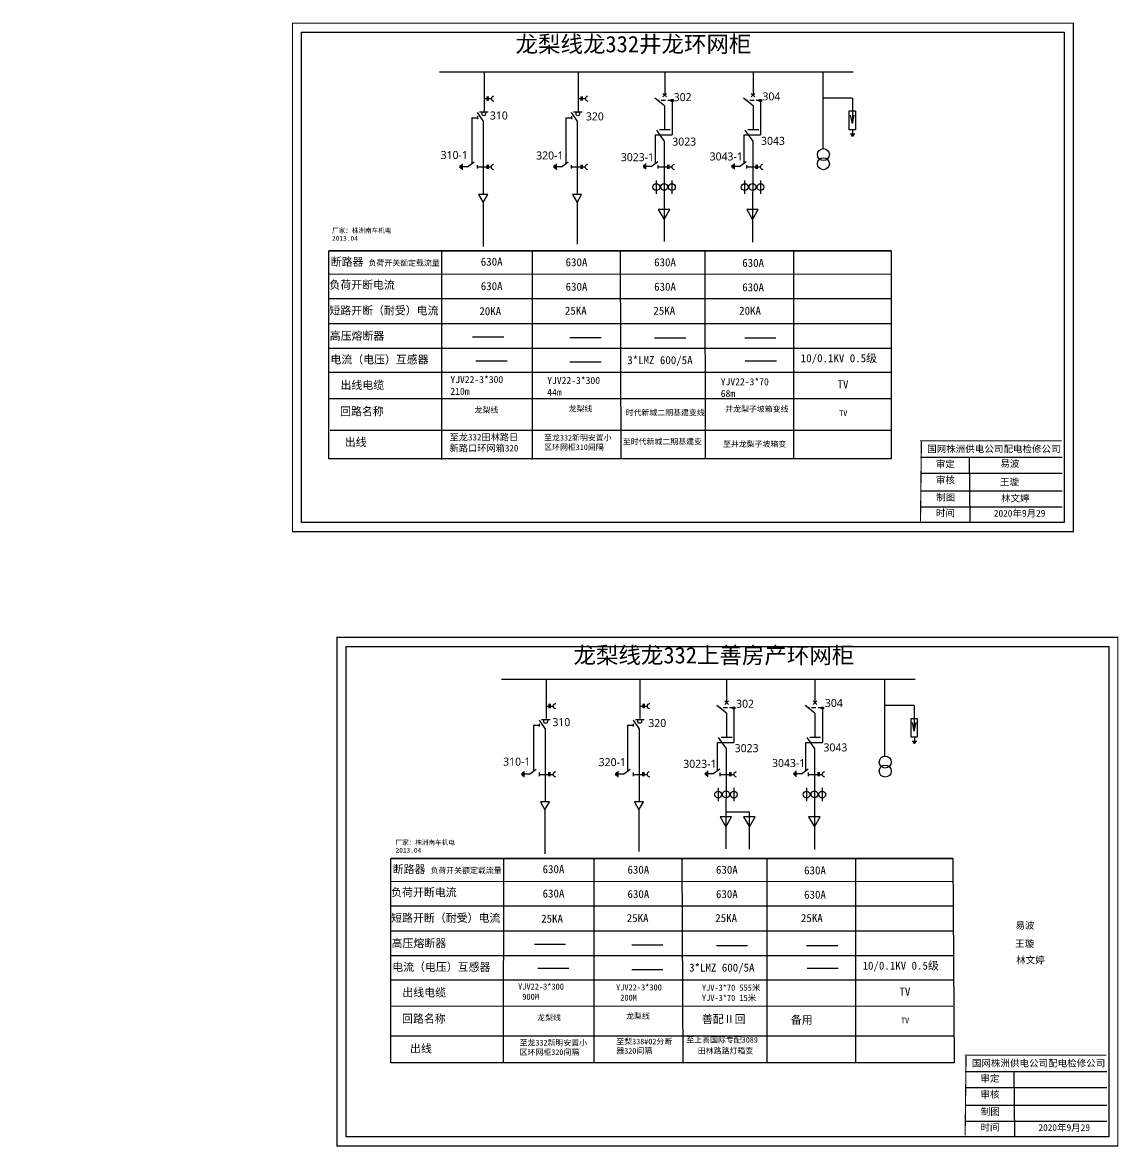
# Model space of a CAD drawing. Header units: millimetres. Extents: x 834 to 4914, y -29 to 1615.
# Drawn here: x 834 to 2437, y -29 to 1615 of the extents above; entities that cross this region are included whole.
import ezdxf

# ---------------------------------------------------------------- set-up
doc = ezdxf.new("R2010")
doc.units = ezdxf.units.MM
doc.linetypes.add('ACAD_ISO13W100', pattern=[36, 12, -3, 12, -3, 0, -3, 0, -3])
doc.linetypes.add('DASHED2', pattern=[9.525, 6.35, -3.175])
doc.styles.add('字体', font='simkai_0.ttf', dxfattribs={"height": 2.5})

msp = doc.modelspace()

# ---------------------------------------------------------------- linework, layer by layer
for p, q in [((1443.8, 1542.6), (2048.7, 1542.6)), ((1509, 1542.6), (1509, 1485.1)), ((1646.4, 1542.6), (1646.4, 1485.1)), ((1772.9, 1541.8), (1772.9, 1508.4)), ((1902.3, 1541.8), (1902.3, 1508.4)), ((2004.5, 1430.5), (2004.5, 1542.6)), ((1772.7, 1492.9), (1758.6, 1504.1)), ((1770.3, 1510.8), (1775.6, 1505.8)), ((1770.3, 1505.8), (1775.6, 1510.8)), ((1783.8, 1500.5), (1783.8, 1450.1)), ((1902.1, 1492.9), (1888, 1504.1)), ((1899.6, 1510.8), (1904.9, 1505.8)), ((1899.6, 1505.8), (1904.9, 1510.8)), ((1913.1, 1500.5), (1913.1, 1450.1)), ((2047.3, 1504), (2004.5, 1504)), ((2047.4, 1504), (2047.4, 1467.2)), ((1507.7, 1470.6), (1499.3, 1482.8)), ((1502.2, 1483.8), (1514.9, 1483.8)), ((1645.1, 1470.6), (1636.7, 1482.8)), ((1639.6, 1483.8), (1652.3, 1483.8)), ((1772.7, 1492.9), (1772.7, 1457.7)), ((1902.1, 1492.9), (1902.1, 1457.7)), ((2047.4, 1466.7), (2044.8, 1479.1)), ((2047.4, 1466.7), (2050.2, 1479.1)), ((1490.8, 1475.2), (1499, 1475.2)), ((1490.8, 1475.2), (1490.8, 1408.1)), ((1499, 1477.4), (1499, 1473.3)), ((1507.7, 1470.6), (1507.7, 1363.6)), ((1628.2, 1475.2), (1636.5, 1475.2)), ((1628.2, 1475.2), (1628.2, 1408.1)), ((1636.4, 1477.4), (1636.4, 1473.3)), ((1645.1, 1470.6), (1645.1, 1363.6)), ((1759.2, 1450.1), (1759.2, 1408.6)), ((1759.2, 1450.1), (1783.8, 1450.1)), ((1772.3, 1441.7), (1761.3, 1457.3)), ((1765.3, 1457.9), (1781.1, 1457.9)), ((1888.6, 1450.1), (1888.6, 1408.6)), ((1888.6, 1450.1), (1913.1, 1450.1)), ((1901.7, 1441.7), (1890.7, 1457.3)), ((1894.7, 1457.9), (1910.5, 1457.9)), ((2051.1, 1451.2), (2044.1, 1451.2)), ((2050, 1449.8), (2045.4, 1449.8)), ((2049, 1448.6), (2046.3, 1448.6)), ((2047.7, 1457.4), (2047.7, 1451.3)), ((1772.3, 1441.7), (1772, 1294.6)), ((1901.7, 1441.7), (1901.3, 1293.5)), ((1473.9, 1402), (1473.9, 1405.3)), ((1475.3, 1400.7), (1475.3, 1406.5)), ((1477.1, 1399.3), (1477.1, 1408)), ((1484.6, 1403.5), (1477.2, 1403.5)), ((1484.6, 1403.5), (1494.5, 1410.8)), ((1499.2, 1401), (1499.2, 1406)), ((1499.2, 1403.3), (1508, 1403.3)), ((1611.3, 1402), (1611.3, 1405.3)), ((1612.7, 1400.7), (1612.7, 1406.5)), ((1614.5, 1399.3), (1614.5, 1408)), ((1622, 1403.5), (1614.6, 1403.5)), ((1622, 1403.5), (1632, 1410.8)), ((1636.6, 1401), (1636.6, 1406)), ((1636.6, 1403.3), (1645.4, 1403.3)), ((1742.3, 1402.6), (1742.3, 1405.9)), ((1743.6, 1401.3), (1743.6, 1407)), ((1745.4, 1399.9), (1745.4, 1408.6)), ((1753, 1404.1), (1745.6, 1404.1)), ((1753, 1404.1), (1762.9, 1411.4)), ((1763.4, 1401), (1763.4, 1406)), ((1763.4, 1403.3), (1772.2, 1403.3)), ((1871.6, 1402.6), (1871.6, 1405.9)), ((1873, 1401.3), (1873, 1407)), ((1874.8, 1399.9), (1874.8, 1408.6)), ((1882.4, 1404.1), (1874.9, 1404.1)), ((1882.4, 1404.1), (1892.3, 1411.4)), ((1892.8, 1401), (1892.8, 1406)), ((1892.8, 1403.3), (1901.6, 1403.3)), ((1760.4, 1383.7), (1760.4, 1364.3)), ((1783.6, 1383.7), (1783.6, 1364.3)), ((1889.8, 1383.7), (1889.8, 1364.3)), ((1913, 1383.7), (1913, 1364.3)), ((1507.4, 1351.5), (1507.4, 1287.1)), ((1644.8, 1351.5), (1644.8, 1290.6)), ((2104, 1280.6), (1281.9, 1280.6)), ((2104, 1280.6), (1281.9, 1280.6)), ((1447.2, 975.5), (1447.2, 1280.6)), ((1579.4, 975.5), (1579.4, 1280.6)), ((1709.3, 976.4), (1708.3, 1280.6)), ((1832.5, 977.4), (1832.2, 1280.6)), ((1961.8, 976.6), (1961.8, 1280.6)), ((2104, 1246.1), (1281.8, 1246.5)), ((2104, 1210.6), (1281.8, 1210.6)), ((2104, 1174), (1281.8, 1174.1)), ((1491.9, 1155), (1537.5, 1155)), ((1634.3, 1154.1), (1679.9, 1154.1)), ((1758.1, 1153.3), (1803.7, 1153.3)), ((1890, 1153.3), (1935.6, 1153.3)), ((2104, 1138.1), (1281.8, 1137.9)), ((1496.8, 1120), (1542.4, 1120)), ((1634.3, 1118.4), (1679.9, 1118.4)), ((1890.8, 1120), (1936.4, 1120)), ((2104, 1102.7), (1281.8, 1102.7)), ((2104, 1064.3), (1281.8, 1064.3)), ((1283.6, 1018.7), (2104.7, 1018.7)), ((1534.3, 654.5), (2139.1, 654.5)), ((1599.4, 654.5), (1599.4, 597.1)), ((1736.8, 654.5), (1736.8, 597.1)), ((1863.3, 653.7), (1863.3, 620.3)), ((1992.7, 653.7), (1992.7, 620.3)), ((2095, 542.4), (2095, 654.6)), ((1863.2, 604.8), (1849, 616.1)), ((1860.7, 622.7), (1866, 617.7)), ((1860.7, 617.7), (1866, 622.7)), ((1874.2, 612.4), (1874.2, 562.1)), ((1992.6, 604.8), (1978.4, 616.1)), ((1990.1, 622.7), (1995.4, 617.7)), ((1990.1, 617.7), (1995.4, 622.7)), ((2003.6, 612.4), (2003.6, 562.1)), ((2137.8, 615.9), (2095, 615.9)), ((2137.9, 615.9), (2137.9, 579.2)), ((1598.2, 582.6), (1589.8, 594.8)), ((1592.6, 595.7), (1605.3, 595.7)), ((1735.6, 582.6), (1727.2, 594.8)), ((1730, 595.7), (1742.7, 595.7)), ((1863.2, 604.8), (1863.2, 569.7)), ((1992.6, 604.8), (1992.6, 569.7)), ((1581.3, 587.2), (1589.5, 587.2)), ((1581.3, 587.2), (1581.3, 520)), ((1589.5, 589.3), (1589.5, 585.2)), ((1598.2, 582.6), (1598.2, 475.6)), ((1718.7, 587.2), (1726.9, 587.2)), ((1718.7, 587.2), (1718.7, 520)), ((1726.9, 589.3), (1726.9, 585.2)), ((1735.6, 582.6), (1735.6, 475.6)), ((2137.9, 578.6), (2135.2, 591)), ((2137.9, 578.6), (2140.6, 591)), ((1849.6, 562.1), (1849.6, 520.5)), ((1849.6, 562.1), (1874.2, 562.1)), ((1862.7, 553.6), (1851.8, 569.2)), ((1855.7, 569.8), (1871.6, 569.8)), ((1979, 562.1), (1979, 520.5)), ((1979, 562.1), (2003.6, 562.1)), ((1992.1, 553.6), (1981.2, 569.2)), ((1985.1, 569.8), (2000.9, 569.8)), ((2141.5, 563.2), (2134.6, 563.2)), ((2140.4, 561.7), (2135.8, 561.7)), ((2139.4, 560.5), (2136.8, 560.5)), ((2138.2, 569.3), (2138.2, 563.3)), ((1862.7, 553.6), (1862.4, 406.6)), ((1992.1, 553.6), (1991.8, 405.4)), ((1564.3, 513.9), (1564.3, 517.2)), ((1565.7, 512.6), (1565.7, 518.4)), ((1567.5, 511.3), (1567.5, 519.9)), ((1575.1, 515.5), (1567.7, 515.5)), ((1575.1, 515.5), (1585, 522.8)), ((1589.6, 512.9), (1589.6, 517.9)), ((1589.6, 515.3), (1598.4, 515.3)), ((1701.7, 513.9), (1701.7, 517.2)), ((1703.1, 512.6), (1703.1, 518.4)), ((1704.9, 511.3), (1704.9, 519.9)), ((1712.5, 515.5), (1705.1, 515.5)), ((1712.5, 515.5), (1722.4, 522.8)), ((1727, 515.3), (1735.8, 515.3)), ((1727.1, 512.9), (1727.1, 517.9)), ((1832.7, 514.5), (1832.7, 517.8)), ((1834.1, 513.2), (1834.1, 519)), ((1835.9, 511.9), (1835.9, 520.5)), ((1843.4, 516), (1836, 516)), ((1843.4, 516), (1853.4, 523.3)), ((1853.8, 515.3), (1862.6, 515.3)), ((1853.9, 512.9), (1853.9, 517.9)), ((1962.1, 514.5), (1962.1, 517.8)), ((1963.5, 513.2), (1963.5, 519)), ((1965.3, 511.9), (1965.3, 520.5)), ((1972.8, 516), (1965.4, 516)), ((1972.8, 516), (1982.7, 523.3)), ((1983.2, 512.9), (1983.2, 517.9)), ((1983.2, 515.3), (1992, 515.3)), ((1850.9, 495.7), (1850.9, 476.2)), ((1874.1, 495.7), (1874.1, 476.2)), ((1980.2, 495.7), (1980.2, 476.2)), ((2003.4, 495.7), (2003.4, 476.2)), ((1597.8, 463.4), (1597.8, 399)), ((1735.3, 463.4), (1735.3, 402.5)), ((2194.4, 392.5), (1372.3, 392.5)), ((2194.4, 392.5), (1372.3, 392.5)), ((1537, 94.2), (1537.7, 392.5)), ((1669.8, 93.4), (1669.8, 392.5)), ((1799.7, 93.4), (1798.7, 392.5)), ((1923, 94.2), (1922.7, 392.5)), ((2052.3, 93.4), (2052.3, 392.5)), ((2194.4, 358), (1372.3, 358.5)), ((2194.4, 322.5), (1372.3, 322.6)), ((2194.4, 286), (1372.3, 286)), ((1582.3, 266.9), (1627.9, 266.9)), ((1724.8, 266.1), (1770.4, 266.1)), ((1848.5, 265.3), (1894.1, 265.3)), ((1980.4, 265.3), (2026, 265.3)), ((2194.4, 250), (1372.3, 249.9)), ((1587.2, 231.9), (1632.8, 231.9)), ((1724.8, 230.3), (1770.4, 230.3)), ((1981.2, 231.9), (2026.8, 231.9)), ((2194.4, 214.6), (1372.3, 214.6)), ((2194.4, 176.2), (1372.3, 176.3)), ((1372.2, 132.9), (2196.2, 132.9))]:
    msp.add_line(p, q)
at = {"linetype": 'DASHED2'}
for p, q in [((1783.8, 1500.5), (1763.2, 1500.5)), ((1913.1, 1500.5), (1892.6, 1500.5)), ((1874.2, 612.4), (1853.6, 612.4)), ((2003.6, 612.4), (1983, 612.4))]:
    msp.add_line(p, q, dxfattribs=at)
at = {"color": 0, "linetype": 'Continuous'}
for p, q in [((2147.1, 979.2), (2354.2, 979.2)), ((2218.3, 979.5), (2219, 885.1)), ((2147.1, 955.6), (2354.2, 955.6)), ((2147.1, 929.9), (2354.2, 929.9)), ((2147.1, 906.3), (2354.2, 906.3)), ((2212.4, 81.1), (2419.4, 81.1)), ((2283.6, 81.4), (2284.3, -13)), ((2212.4, 57.5), (2419.4, 57.5)), ((2212.4, 31.8), (2419.4, 31.8)), ((2212.4, 8.2), (2419.4, 8.2))]:
    msp.add_line(p, q, dxfattribs=at)
at = {"color": 0}
for p, q in [((1862.4, 460.5), (1896.6, 460.5)), ((1896.6, 460.5), (1896.6, 406))]:
    msp.add_line(p, q, dxfattribs=at)
at = {"color": 0, "linetype": 'Continuous', "const_width": 1.66}
for points in [[(1228.5, 1613.7), (2370.5, 1613.7), (2370.5, 870.2), (1228.5, 870.2)], [(1293.7, 715.7), (2435.7, 715.7), (2435.7, -27.9), (1293.7, -27.9)]]:
    msp.add_lwpolyline(points, close=True, dxfattribs=at)
at = {"color": 0, "linetype": 'Continuous'}
for points in [[(1241.9, 1600.3), (2357.1, 1600.3), (2357.1, 883.6), (1241.9, 883.6)], [(1307.2, 702.2), (2422.3, 702.2), (2422.3, -14.5), (1307.2, -14.5)]]:
    msp.add_lwpolyline(points, close=True, dxfattribs=at)
at = {"color": 7}
for points in [[(1508.6, 1503.2), (1513.5, 1503.2)], [(1513.5, 1500.3), (1513.5, 1506.5)], [(1515.4, 1500.3), (1515.4, 1506.5)], [(1515.4, 1503.2), (1519.7, 1503.2)], [(1646, 1503.2), (1650.9, 1503.2)], [(1650.9, 1500.3), (1650.9, 1506.5)], [(1652.9, 1500.3), (1652.9, 1506.5)], [(1652.9, 1503.2), (1657.1, 1503.2)], [(1508.3, 1403.4), (1513.3, 1403.4)], [(1513.3, 1400.5), (1513.3, 1406.7)], [(1515.2, 1400.5), (1515.2, 1406.7)], [(1515.2, 1403.4), (1519.5, 1403.4)], [(1645.8, 1403.4), (1650.7, 1403.4)], [(1650.7, 1400.5), (1650.7, 1406.7)], [(1652.6, 1400.5), (1652.6, 1406.7)], [(1652.6, 1403.4), (1656.9, 1403.4)], [(1772.6, 1403.4), (1777.5, 1403.4)], [(1777.5, 1400.5), (1777.5, 1406.7)], [(1779.4, 1400.5), (1779.4, 1406.7)], [(1779.4, 1403.4), (1783.7, 1403.4)], [(1902, 1403.4), (1906.9, 1403.4)], [(1906.9, 1400.5), (1906.9, 1406.7)], [(1908.8, 1400.5), (1908.8, 1406.7)], [(1908.8, 1403.4), (1913.1, 1403.4)], [(1599, 615.1), (1604, 615.1)], [(1604, 612.3), (1604, 618.4)], [(1605.9, 612.3), (1605.9, 618.4)], [(1605.9, 615.1), (1610.2, 615.1)], [(1736.5, 615.1), (1741.4, 615.1)], [(1741.4, 612.3), (1741.4, 618.4)], [(1743.3, 612.3), (1743.3, 618.4)], [(1743.3, 615.1), (1747.6, 615.1)], [(1598.8, 515.3), (1603.7, 515.3)], [(1603.7, 512.5), (1603.7, 518.7)], [(1605.6, 512.5), (1605.6, 518.7)], [(1605.6, 515.3), (1609.9, 515.3)], [(1736.2, 515.3), (1741.1, 515.3)], [(1741.1, 512.5), (1741.1, 518.7)], [(1743, 512.5), (1743, 518.7)], [(1743, 515.3), (1747.3, 515.3)], [(1863, 515.3), (1868, 515.3)], [(1868, 512.5), (1868, 518.7)], [(1869.9, 512.5), (1869.9, 518.7)], [(1869.9, 515.3), (1874.2, 515.3)], [(1992.4, 515.3), (1997.3, 515.3)], [(1997.3, 512.5), (1997.3, 518.7)], [(1999.2, 512.5), (1999.2, 518.7)], [(1999.2, 515.3), (2003.5, 515.3)]]:
    msp.add_lwpolyline(points, dxfattribs=at)
for points in [[(1523.4, 1499, -0.877934), (1523.3, 1507.3)], [(1660.9, 1499, -0.877934), (1660.7, 1507.3)], [(1523.2, 1399.2, -0.877934), (1523, 1407.5)], [(1660.6, 1399.2, -0.877934), (1660.4, 1407.5)], [(1787.4, 1399.2, -0.877934), (1787.3, 1407.5)], [(1916.8, 1399.2, -0.877934), (1916.6, 1407.5)], [(1613.9, 611, -0.877934), (1613.7, 619.2)], [(1751.3, 611, -0.877934), (1751.1, 619.2)], [(1613.6, 511.2, -0.877934), (1613.5, 519.5)], [(1751, 511.2, -0.877934), (1750.9, 519.5)], [(1877.9, 511.2, -0.877934), (1877.7, 519.5)], [(2007.2, 511.2, -0.877934), (2007.1, 519.5)]]:
    msp.add_lwpolyline(points, format="xyb", dxfattribs=at)
for points in [[(1782.3, 1501.9), (1785.3, 1501.9), (1785.3, 1499.1), (1782.3, 1499.1)], [(1911.7, 1501.9), (1914.6, 1501.9), (1914.6, 1499.1), (1911.7, 1499.1)], [(2042.8, 1485.2), (2051.9, 1485.2), (2051.9, 1457.5), (2042.8, 1457.5)], [(1507.4, 1351.5), (1514.1, 1363.1), (1500.7, 1363.1)], [(1644.8, 1351.5), (1651.5, 1363.1), (1638.1, 1363.1)], [(1772, 1326.6), (1780.4, 1341.1), (1763.6, 1341.1)], [(1901.4, 1326.6), (1909.8, 1341.1), (1893, 1341.1)], [(1281.9, 1280.6), (2104, 1280.6), (2104, 976.4), (1281.8, 976.4)], [(1872.8, 613.8), (1875.7, 613.8), (1875.7, 611), (1872.8, 611)], [(2002.1, 613.8), (2005.1, 613.8), (2005.1, 611), (2002.1, 611)], [(2133.3, 597.1), (2142.3, 597.1), (2142.3, 569.5), (2133.3, 569.5)], [(1597.8, 463.4), (1604.5, 475), (1591.1, 475)], [(1735.3, 463.4), (1742, 475), (1728.6, 475)], [(1862.5, 438.6), (1870.8, 453.1), (1854.1, 453.1)], [(1991.8, 438.6), (2000.2, 453.1), (1983.4, 453.1)], [(1372.3, 392.5), (2194.4, 392.5), (2196.2, 93.4), (1372.3, 93.4)]]:
    msp.add_lwpolyline(points, close=True)
at = {"color": 0, "linetype": 'Continuous', "const_width": 1.66}
for points in [[(2146.2, 1003), (2353.3, 1003)], [(2148.3, 1001.8), (2147, 885.5)], [(2211.5, 104.9), (2418.5, 104.9)], [(2213.6, 103.8), (2212.3, -12.6)]]:
    msp.add_lwpolyline(points, dxfattribs=at)
at = {"color": 0}
msp.add_lwpolyline([(1896.7, 438.6), (1905.1, 453.1), (1888.3, 453.1)], close=True, dxfattribs=at)
for centre, radius in [((1508.5, 1481), 2.83), ((1645.9, 1481), 2.83), ((2005, 1421.4), 8.78), ((2005, 1408.1), 8.78), ((1760.6, 1373.9), 4.97), ((1772.1, 1374.1), 4.97), ((1783.5, 1373.9), 4.97), ((1889.9, 1373.9), 4.97), ((1901.4, 1374.1), 4.97), ((1912.9, 1373.9), 4.97), ((1598.9, 592.9), 2.83), ((1736.3, 592.9), 2.83), ((2095.4, 533.4), 8.78), ((2095.4, 520.1), 8.78), ((1851, 485.8), 4.97), ((1862.5, 486.1), 4.97), ((1874, 485.8), 4.97), ((1980.4, 485.8), 4.97), ((1991.9, 486.1), 4.97), ((2003.3, 485.8), 4.97)]:
    msp.add_circle(centre, radius)

# ---------------------------------------------------------------- texts
at = {"attachment_point": 1}
for s, insert, char_height, width in [('{\\fSimHei|b0|i0|c134|p2;龙梨线龙332井龙环网柜}', (1554.8, 1595), 24.095, 662.165), ('{\\fSimSun|b0|i0|c134|p2;龙梨线}', (1494.9, 1052.2), 8.261, 243.02), ('{\\fSimSun|b0|i0|c134|p2;龙梨线}', (1632.3, 1054.2), 8.261, 243.02), ('{\\fSimSun|b0|i0|c134|p2;井龙梨子坡箱变线}', (1861.5, 1053.7), 8.261, 243.02), ('{\\fSimSun|b0|i0|c134|p2;时代新城二期基建变线}', (1715.8, 1048.4), 8.261, 243.02), ('TV', (2028.2, 1047.5), 8.26, 243.02), ('{\\fSimSun|b0|i0|c134|p2;至龙332田林路日新路口环网箱320}', (1458.3, 1013.1), 9.638, 103.172), ('{\\fSimSun|b0|i0|c134|p2;至龙332新明安置小区环网柜310间隔}', (1596.6, 1011.6), 8.261, 103.172), ('{\\fSimSun|b0|i0|c134|p2;至时代新城二期基建变}', (1711.7, 1006), 8.261, 243.02), ('{\\fSimSun|b0|i0|c134|p2;至井龙梨子坡箱变}', (1858.1, 1002.4), 8.261, 243.02), ('{\\fSimHei|b0|i0|c134|p2;龙梨线龙332上善房产环网柜}', (1639.5, 701.6), 24.095, 662.165), ('{\\fSimSun|b0|i0|c134|p2;龙梨线}', (1586.5, 164.1), 8.261, 243.02), ('{\\fSimSun|b0|i0|c134|p2;龙梨线}', (1716.5, 166.2), 8.261, 243.02), ('TV', (2118.6, 159.4), 8.26, 243.02), ('{\\fSimSun|b0|i0|c134|p2;至上善国际专配\\fKaiTi_GB2312|b0|i0|c134|p49;3089}', (1804.6, 131.3), 8.261, 134.253), ('{\\fSimSun|b0|i0|c134|p2;至龙332新明安置小区环网柜320间隔}', (1560.8, 127.1), 8.261, 104.339), ('{\\fSimSun|b0|i0|c134|p2;至梨338#02分断\\P器320间隔}', (1702.2, 129), 8.261, 243.02), ('{\\fKaiTi_GB2312|b0|i0|c134|p49;田林路路灯箱变}', (1821.3, 115.3), 8.261, 104.339)]:
    msp.add_mtext(s, dxfattribs=dict(at, insert=insert, char_height=char_height, width=width))
at = {"linetype": 'ACAD_ISO13W100', "attachment_point": 1}
for s, insert, char_height, width in [('{\\fSimSun|b0|i0|c134|p54;\\H1.667x; }', (833.8, 1512.5), 9, 475), ('{\\fMicrosoft YaHei|b0|i0|c134|p34;304}', (1915.9, 1512.4), 11.703, 243.02), ('{\\fSimSun|b0|i0|c134|p54;\\H1.667x; }', (2314, 1512.5), 9, 475), ('{\\fMicrosoft YaHei|b0|i0|c134|p34;302}', (1786.1, 1511.3), 11.703, 243.02), ('{\\fMicrosoft YaHei|b0|i0|c134|p34;310}', (1517.3, 1484.5), 11.703, 243.02), ('{\\fMicrosoft YaHei|b0|i0|c134|p34;320}', (1657.7, 1483.1), 11.703, 243.02), ('{\\fMicrosoft YaHei|b0|i0|c134|p34;3023}', (1784, 1446.3), 11.703, 243.02), ('{\\fMicrosoft YaHei|b0|i0|c134|p34;3043}', (1913.8, 1447.4), 11.703, 243.02), ('{\\fMicrosoft YaHei|b0|i0|c134|p34;310-1}', (1445.3, 1426.7), 11.703, 243.02), ('{\\fMicrosoft YaHei|b0|i0|c134|p34;320-1}', (1585, 1426), 11.703, 243.02), ('{\\fMicrosoft YaHei|b0|i0|c134|p34;3023-1}', (1708.8, 1423.5), 11.703, 243.02), ('{\\fMicrosoft YaHei|b0|i0|c134|p34;3043-1}', (1838.6, 1424.6), 11.703, 243.02), ('{\\fKaiTi_GB2312|b0|i0|c134|p49;断路器}', (1284.6, 1270.5), 11.703, 243.02), ('{\\fKaiTi_GB2312|b0|i0|c134|p49;负荷开关额定载流量}', (1339.8, 1267.2), 8.261, 243.02), ('{\\fKaiTi_GB2312|b0|i0|c134|p49;630}A', (1504, 1270.7), 11.703, 243.02), ('{\\fKaiTi_GB2312|b0|i0|c134|p49;630}A', (1628, 1269.9), 11.703, 243.02), ('{\\fKaiTi_GB2312|b0|i0|c134|p49;630}A', (1757.5, 1269.9), 11.703, 243.02), ('{\\fKaiTi_GB2312|b0|i0|c134|p49;630}A', (1886.3, 1269), 11.703, 243.02), ('{\\fSimSun|b0|i0|c134|p54;负荷开断电流}', (1282.5, 1236.8), 11.703, 243.02), ('{\\fKaiTi_GB2312|b0|i0|c134|p49;630}A', (1504, 1235), 11.703, 243.02), ('{\\fKaiTi_GB2312|b0|i0|c134|p49;630}A', (1628, 1234.2), 11.703, 243.02), ('{\\fKaiTi_GB2312|b0|i0|c134|p49;630}A', (1757.5, 1234.2), 11.703, 243.02), ('{\\fKaiTi_GB2312|b0|i0|c134|p49;630}A', (1886.3, 1233.3), 11.703, 243.02), ('{\\fSimSun|b0|i0|c134|p54;短路开断（耐受）电流}', (1282.5, 1199.3), 11.703, 243.02), ('{\\fKaiTi_GB2312|b0|i0|c134|p49;20}KA', (1501.9, 1198.4), 11.703, 243.02), ('{\\fKaiTi_GB2312|b0|i0|c134|p49;25}KA', (1627, 1199.1), 11.703, 243.02), ('{\\fKaiTi_GB2312|b0|i0|c134|p49;25}KA', (1756.4, 1199.1), 11.703, 243.02), ('{\\fKaiTi_GB2312|b0|i0|c134|p49;20}KA', (1881.8, 1199.1), 11.703, 243.02), ('{\\fKaiTi_GB2312|b0|i0|c134|p49;高压熔断器}', (1283.1, 1162.3), 11.703, 243.02), ('{\\fSimSun|b0|i0|c134|p54;电流（电压）互感器}', (1284.1, 1127.7), 11.703, 243.02), ('{\\fKaiTi_GB2312|b0|i0|c134|p49;3*}LMZ {\\fKaiTi_GB2312|b0|i0|c134|p2;600/5}A', (1718.2, 1126.8), 11.703, 243.02), ('{\\fKaiTi_GB2312|b0|i0|c134|p49;10/0.1}KV {\\fKaiTi_GB2312|b0|i0|c134|p2;0.5级}', (1971.9, 1129.6), 11.703, 243.02), ('{\\fKaiTi_GB2312|b0|i0|c134|p49;出线电缆}', (1298.8, 1090.3), 11.703, 243.02), ('{\\fKaiTi_GB2312|b0|i0|c134|p49;YJV22-3*300\\P210}m', (1459.5, 1097.7), 10.326, 243.02), ('{\\fKaiTi_GB2312|b0|i0|c134|p49;YJV22-3*300\\P44}m', (1601.1, 1096.4), 10.326, 243.02), ('{\\fKaiTi_GB2312|b0|i0|c134|p49;YJV22-3*70\\P68}m', (1854.9, 1094.5), 10.326, 243.02), ('TV', (2025.7, 1091.6), 11.7, 243.02), ('{\\fKaiTi_GB2312|b0|i0|c134|p49;回路名称}', (1298.2, 1051.9), 11.703, 243.02), ('{\\fKaiTi_GB2312|b0|i0|c134|p49;出线}', (1305.1, 1006.9), 11.703, 243.02), ('{\\fMicrosoft YaHei|b0|i0|c134|p34;302}', (1877.4, 624.4), 11.703, 243.02), ('{\\fMicrosoft YaHei|b0|i0|c134|p34;304}', (2007.2, 625.5), 11.703, 243.02), ('{\\fMicrosoft YaHei|b0|i0|c134|p34;310}', (1608.7, 597.6), 11.703, 243.02), ('{\\fMicrosoft YaHei|b0|i0|c134|p34;320}', (1749, 596.2), 11.703, 243.02), ('{\\fMicrosoft YaHei|b0|i0|c134|p34;3023}', (1875.3, 559.5), 11.703, 243.02), ('{\\fMicrosoft YaHei|b0|i0|c134|p34;3043}', (2005.1, 560.6), 11.703, 243.02), ('{\\fMicrosoft YaHei|b0|i0|c134|p34;310-1}', (1536.7, 539.8), 11.703, 243.02), ('{\\fMicrosoft YaHei|b0|i0|c134|p34;320-1}', (1676.4, 539.1), 11.703, 243.02), ('{\\fMicrosoft YaHei|b0|i0|c134|p34;3023-1}', (1800.1, 536.6), 11.703, 243.02), ('{\\fMicrosoft YaHei|b0|i0|c134|p34;3043-1}', (1929.9, 537.8), 11.703, 243.02), ('{\\fKaiTi_GB2312|b0|i0|c134|p49;断路器}', (1375.1, 382.5), 11.703, 243.02), ('{\\fKaiTi_GB2312|b0|i0|c134|p49;负荷开关额定载流量}', (1430.3, 379.1), 8.261, 243.02), ('{\\fKaiTi_GB2312|b0|i0|c134|p49;630}A', (1594.4, 382.6), 11.703, 243.02), ('{\\fKaiTi_GB2312|b0|i0|c134|p49;630}A', (1718.5, 381.8), 11.703, 243.02), ('{\\fKaiTi_GB2312|b0|i0|c134|p49;630}A', (1847.9, 381.8), 11.703, 243.02), ('{\\fKaiTi_GB2312|b0|i0|c134|p49;630}A', (1976.8, 380.9), 11.703, 243.02), ('{\\fSimSun|b0|i0|c134|p54;负荷开断电流}', (1372.9, 348.7), 11.703, 243.02), ('{\\fKaiTi_GB2312|b0|i0|c134|p49;630}A', (1594.4, 347), 11.703, 243.02), ('{\\fKaiTi_GB2312|b0|i0|c134|p49;630}A', (1718.5, 346.2), 11.703, 243.02), ('{\\fKaiTi_GB2312|b0|i0|c134|p49;630}A', (1847.9, 346.2), 11.703, 243.02), ('{\\fKaiTi_GB2312|b0|i0|c134|p49;630}A', (1976.8, 345.3), 11.703, 243.02), ('{\\fSimSun|b0|i0|c134|p54;短路开断（耐受）电流}', (1372.9, 311.3), 11.703, 243.02), ('{\\fKaiTi_GB2312|b0|i0|c134|p49;25}KA', (1592.3, 310.3), 11.703, 243.02), ('{\\fKaiTi_GB2312|b0|i0|c134|p49;25}KA', (1717.4, 311.1), 11.703, 243.02), ('{\\fKaiTi_GB2312|b0|i0|c134|p49;25}KA', (1846.9, 311.1), 11.703, 243.02), ('{\\fKaiTi_GB2312|b0|i0|c134|p49;25}KA', (1972.2, 311.1), 11.703, 243.02), ('{\\fKaiTi_GB2312|b0|i0|c134|p49;高压熔断器}', (1373.5, 274.3), 11.703, 243.02), ('{\\fSimSun|b0|i0|c134|p54;电流（电压）互感器}', (1374.5, 239.6), 11.703, 243.02), ('{\\fKaiTi_GB2312|b0|i0|c134|p49;3*}LMZ {\\fKaiTi_GB2312|b0|i0|c134|p2;600/5}A', (1808.7, 238.7), 11.703, 243.02), ('{\\fKaiTi_GB2312|b0|i0|c134|p49;10/0.1}KV {\\fKaiTi_GB2312|b0|i0|c134|p2;0.5级}', (2062.3, 241.6), 11.703, 243.02), ('{\\fKaiTi_GB2312|b0|i0|c134|p49;出线电缆}', (1389.2, 202.2), 11.703, 243.02), ('{\\fKaiTi_GB2312|b0|i0|c134|p49;YJV22-3*300\\P 900}M', (1558.6, 209.6), 8.95, 243.02), ('{\\fKaiTi_GB2312|b0|i0|c134|p49;YJV22-3*300\\P 200}M', (1701.8, 208.4), 8.95, 243.02), ('{\\fKaiTi_GB2312|b0|i0|c134|p49;YJV-3*70 555米\\PYJV-3*70 15米}', (1827.4, 208), 8.95, 243.02), ('TV', (2116.2, 203.6), 11.7, 243.02), ('{\\fKaiTi_GB2312|b0|i0|c134|p49;回路名称}', (1388.7, 163.9), 11.703, 243.02), ('{\\fKaiTi_GB2312|b0|i0|c134|p49;善配Ⅱ回}', (1827.3, 163.4), 11.703, 243.02), ('{\\fKaiTi|b0|i0|c134|p49;备用}', (1957.4, 162.2), 11.703, 243.02), ('{\\fKaiTi_GB2312|b0|i0|c134|p49;出线}', (1400.5, 120.3), 11.703, 243.02)]:
    msp.add_mtext(s, dxfattribs=dict(at, insert=insert, char_height=char_height, width=width))
at = {"color": 0, "char_height": 6.884, "width": 142.113, "attachment_point": 1}
for insert in [(1286.5, 1313.9), (1379.3, 419.3)]:
    msp.add_mtext('{\\fSimSun|b0|i0|c134|p54;厂家：株洲南车机电\\P2013.04}', dxfattribs=dict(at, insert=insert))
at = {"color": 0, "linetype": 'Continuous', "char_height": 9.96, "attachment_point": 1, "style": '字体'}
for s, insert, width in [('国网株洲供电公司配电检修公司', (2156.7, 996.1), 272.302), ('\\f\uffbfﾬￌﾣﾤ_GB2312|b0|i0|c134|p49;审定', (2169.4, 974), 77.893), ('{\\fKaiTi|b0|i0|c134|p49;易波}', (2263.7, 974.6), 77.893), ('\\f\uffbfﾬￌﾣﾤ_GB2312|b0|i0|c134|p49;审核', (2169.4, 950.6), 77.893), ('王璇', (2263.2, 947.9), 77.893), ('\\f\uffbfﾬￌﾣﾤ_GB2312|b0|i0|c134|p49;制图', (2169.9, 925.3), 77.893), ('{\\fSimSun|b0|i0|c134|p2;林文婷}', (2264.7, 923.9), 77.893), ('\\f\uffbfﾬￌﾣﾤ_GB2312|b0|i0|c134|p49;时间', (2169.4, 902.4), 77.893), ('2020{\\fKaiTi|b0|i0|c134|p49;年}9{\\fKaiTi|b0|i0|c134|p49;月29}', (2254.3, 902), 145.689), ('{\\fKaiTi|b0|i0|c134|p49;易波}', (2285.8, 299.5), 77.893), ('王璇', (2285.3, 272.8), 77.893), ('{\\fSimSun|b0|i0|c134|p2;林文婷}', (2286.8, 248.8), 77.893), ('国网株洲供电公司配电检修公司', (2222, 98.1), 272.302), ('\\f\uffbfﾬￌﾣﾤ_GB2312|b0|i0|c134|p49;审定', (2234.6, 75.9), 77.893), ('\\f\uffbfﾬￌﾣﾤ_GB2312|b0|i0|c134|p49;审核', (2234.6, 52.5), 77.893), ('\\f\uffbfﾬￌﾣﾤ_GB2312|b0|i0|c134|p49;制图', (2235.2, 27.2), 77.893), ('\\f\uffbfﾬￌﾣﾤ_GB2312|b0|i0|c134|p49;时间', (2234.6, 4.3), 77.893), ('2020{\\fKaiTi|b0|i0|c134|p49;年}9{\\fKaiTi|b0|i0|c134|p49;月29}', (2319.5, 3.9), 145.689)]:
    msp.add_mtext(s, dxfattribs=dict(at, insert=insert, width=width))

doc.saveas('drawing.dxf')
